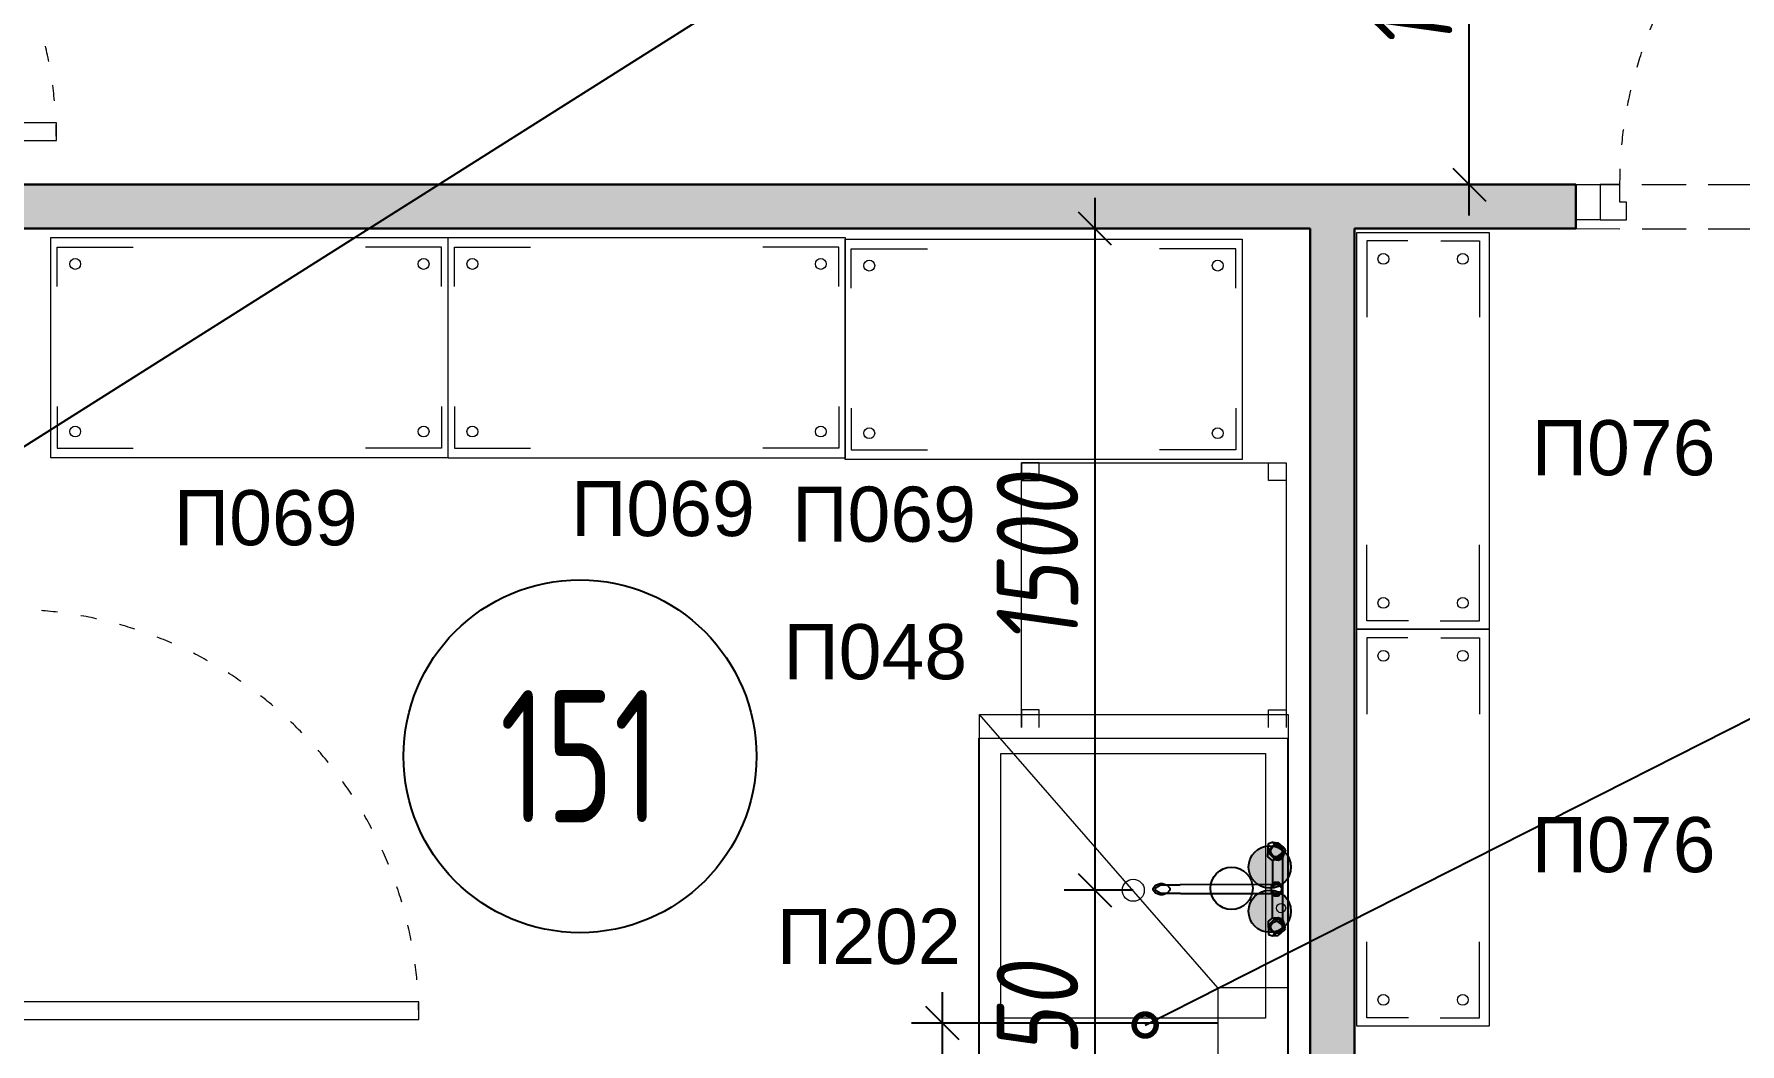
# Model space of a CAD drawing. Header units: millimetres. Extents: x -314343 to 8741575, y 21428 to 162031.
# Drawn here: x -210556 to -206689, y 112845 to 115135 of the extents above; entities that cross this region are included whole.
import ezdxf
from ezdxf import colors
from ezdxf.entities.mleader import LeaderData, LeaderLine
from ezdxf.enums import TextEntityAlignment as Align
from ezdxf.math import Vec2, Vec3

# ---------------------------------------------------------------- set-up
doc = ezdxf.new("R2010")
doc.units = ezdxf.units.MM
doc.header["$MEASUREMENT"] = 0
doc.header["$PDSIZE"] = -4
doc.linetypes.add('ACAD_ISO03W100', pattern=[30, 12, -18])
doc.linetypes.add('ADSK_Штриховая_ш2 п1', pattern=[3, 2, -1])
doc.layers.get('0').update_dxf_attribs({"color": 250, "lineweight": 9})
doc.layers.get('Defpoints').update_dxf_attribs({"color": 6})
for name, color, linetype, lineweight in [('АР_Двери', 175, 'Continuous', 18), ('АР_Маркер экспликации', 239, 'Continuous', 13), ('АР_Номер помещения', 1, 'Continuous', 25), ('АР_Перегородки газоблок', 165, 'Continuous', 30), ('АР_Перегородки газоблок_Штрих', 165, 'Continuous', 5), ('АР_тонкая линия', 250, 'Continuous', 0), ('ТХ_пищеблок', 253, 'Continuous', 20)]:
    doc.layers.add(name, color=color, linetype=linetype, lineweight=lineweight)
for name, color, linetype in [('ТХ_Вода', 10, 'Continuous'), ('ТХ_пищеблок_позиции', 252, 'Continuous'), ('ТХ_привязки ЭО', 222, 'Continuous'), ('ТХ_привязки_ВК', 82, 'Continuous'), ('ТХ_привязки_ОВ', 200, 'Continuous')]:
    doc.layers.add(name, color=color, linetype=linetype)
doc.styles.add('ISOCPEUR', font='isocpeur.ttf', dxfattribs={"width": 0.7})
doc.styles.add('Standart Arial', font='arial.ttf', dxfattribs={"width": 0.7, "height": 250})
doc.styles.add('Архитектурный размер', font='isocpeur.ttf', dxfattribs={"width": 0.8, "oblique": 8})
doc.dimstyles.new('R_75', dxfattribs={"dimtxt": 185, "dimasz": 75, "dimexe": 70, "dimexo": 0, "dimgap": 38, "dimtad": 1, "dimdec": 0, "dimzin": 0, "dimdsep": 46, "dimtxsty": 'Архитектурный размер', "dimblk": 'OBLIQUE', "dimcen": 0, "dimdle": 70, "dimclrd": 256, "dimclre": 256, "dimclrt": 256, "dimadec": 0, "dimazin": 0, "dimtfac": 2, "dimtdec": 0, "dimtix": 1, "dimtmove": 0, "dimatfit": 3, "dimfxl": 1, "dimtvp": 3, "dimtolj": 1, "dimtzin": 0, "dimarcsym": 0})

# ---------------------------------------------------------------- blocks, each defined once
blk = doc.blocks.new('*U496')
at = {"color": 252}
for points in [[(0, 0), (0, -80), (55, -80), (55, 0), (0, 0)], [(55, -80), (55, 0), (115, 0), (115, -40), (100, -40), (100, -80), (55, -80)], [(1075, -80), (1075, 0), (1015, 0), (1015, -40), (1030, -40), (1030, -80), (1075, -80)], [(1130, 0), (1130, -80), (1075, -80), (1075, 0), (1130, 0)]]:
    blk.add_lwpolyline(points, dxfattribs=at)
blk.add_lwpolyline([(100, -80), (100, -1010), (140, -1010), (140, -80)], close=True, dxfattribs=at)
at = {"color": 252, "linetype": 'ACAD_ISO03W100', "ltscale": 3}
blk.add_arc((100, -80), 930, 270, 0, dxfattribs=at)
blk = doc.blocks.new('*U488')
at = {"color": 252}
blk.add_lwpolyline([(100, 80), (100, 1010), (140, 1010), (140, 80)], close=True, dxfattribs=at)
for points in [[(0, 0), (0, 80), (55, 80), (55, 0), (0, 0)], [(55, 80), (55, 0), (115, 0), (115, 40), (100, 40), (100, 80), (55, 80)], [(1075, 80), (1075, 0), (1015, 0), (1015, 40), (1030, 40), (1030, 80), (1075, 80)], [(1130, 0), (1130, 80), (1075, 80), (1075, 0), (1130, 0)]]:
    blk.add_lwpolyline(points, dxfattribs=at)
at = {"color": 252, "linetype": 'ACAD_ISO03W100', "ltscale": 3}
blk.add_arc((100, 80), 930, 0, 90, dxfattribs=at)
blk = doc.blocks.new('*U494')
at = {"color": 252}
for points in [[(0, 0), (0, -80), (55, -80), (55, 0), (0, 0)], [(55, -80), (55, 0), (115, 0), (115, -40), (100, -40), (100, -80), (55, -80)], [(1075, -80), (1075, 0), (1015, 0), (1015, -40), (1030, -40), (1030, -80), (1075, -80)], [(1130, 0), (1130, -80), (1075, -80), (1075, 0), (1130, 0)]]:
    blk.add_lwpolyline(points, dxfattribs=at)
blk.add_lwpolyline([(100, -80), (100, -1010), (140, -1010), (140, -80)], close=True, dxfattribs=at)
at = {"color": 252, "linetype": 'ACAD_ISO03W100', "ltscale": 3}
blk.add_arc((100, -80), 930, 270, 0, dxfattribs=at)
blk = doc.blocks.new('*U475')
at = {"layer": 'АР_Номер помещения', "color": 7}
blk.add_circle((353.8, -2552.3), 400, dxfattribs=at)
at = {"color": 7, "style": 'ISOCPEUR', "width": 0.7, "flags": 1}
blk.add_attdef('КАТЕГОРИЯ', (-499.2, -2092.2), '', height=250, dxfattribs=at)
at = {"layer": 'АР_Номер помещения', "color": 7, "style": 'ISOCPEUR', "width": 0.7}
blk.add_attdef('НОМЕР_ПОМЕЩЕНИЯ', text='', height=300, dxfattribs=at).set_placement((353.8, -2552.3), align=Align.MIDDLE_CENTER)
blk = doc.blocks.new('_Oblique')
at = {"color": 0, "linetype": 'ByBlock', "lineweight": -2}
blk.add_line((-0.5, -0.5), (0.5, 0.5), dxfattribs=at)
blk = doc.blocks.new('*D567')
at = {"layer": 'Defpoints', "color": 0, "ltscale": 500, "transparency": 16777216}
for p in [(-207662.8, 114693.8), (-208151, 113193.8), (-208064.3, 113193.8)]:
    blk.add_point(p, dxfattribs=at)
at = {"layer": 'ТХ_привязки_ВК', "lineweight": -2, "ltscale": 500, "transparency": 16777216}
for p, q in [((-208151, 114763.8), (-208151, 113123.8)), ((-207662.8, 114693.8), (-208221, 114693.8)), ((-208064.3, 113193.8), (-208221, 113193.8))]:
    blk.add_line(p, q, dxfattribs=at)
at = {"layer": 'ТХ_привязки_ВК', "lineweight": -2, "ltscale": 500, "transparency": 16777216, "xscale": 75, "yscale": 75, "zscale": 75}
for p, rotation in [((-208151, 114693.8), 90), ((-208151, 113193.8), 270)]:
    blk.add_blockref('_Oblique', p, dxfattribs=dict(at, rotation=rotation))
at = {"layer": 'ТХ_привязки_ВК', "ltscale": 500, "transparency": 16777216, "insert": (-208281.5, 113943.8), "char_height": 185, "attachment_point": 5, "rotation": 90, "style": 'Архитектурный размер'}
blk.add_mtext('\\A1;1500', dxfattribs=at)
blk = doc.blocks.new('*D568')
at = {"layer": 'Defpoints', "color": 0, "ltscale": 500, "transparency": 16777216}
for p in [(-208064.3, 113193.8), (-208151, 112543.8), (-208064.3, 112543.8)]:
    blk.add_point(p, dxfattribs=at)
at = {"layer": 'ТХ_привязки_ВК', "lineweight": -2, "ltscale": 500, "transparency": 16777216}
for p, q in [((-208151, 113263.8), (-208151, 112473.8)), ((-208064.3, 113193.8), (-208221, 113193.8)), ((-208064.3, 112543.8), (-208221, 112543.8))]:
    blk.add_line(p, q, dxfattribs=at)
at = {"layer": 'ТХ_привязки_ВК', "lineweight": -2, "ltscale": 500, "transparency": 16777216, "xscale": 75, "yscale": 75, "zscale": 75}
for p, rotation in [((-208151, 113193.8), 90), ((-208151, 112543.8), 270)]:
    blk.add_blockref('_Oblique', p, dxfattribs=dict(at, rotation=rotation))
at = {"layer": 'ТХ_привязки_ВК', "ltscale": 500, "transparency": 16777216, "insert": (-208281.5, 112868.8), "char_height": 185, "attachment_point": 5, "rotation": 90, "style": 'Архитектурный размер'}
blk.add_mtext('\\A1;650', dxfattribs=at)
blk = doc.blocks.new('*D601')
at = {"layer": 'Defpoints', "color": 0, "ltscale": 500, "transparency": 16777216}
for p in [(-207302.5, 116493.9), (-206789.5, 116493.9, -130.2), (-207060.9, 114793.8)]:
    blk.add_point(p, dxfattribs=at)
at = {"layer": 'ТХ_привязки ЭО', "lineweight": -2, "ltscale": 500, "transparency": 16777216}
for p, q in [((-207302.5, 114723.8), (-207302.5, 116563.9)), ((-206789.5, 116493.9), (-207372.5, 116493.9)), ((-207060.9, 114793.8), (-207372.5, 114793.8))]:
    blk.add_line(p, q, dxfattribs=at)
at = {"layer": 'ТХ_привязки ЭО', "lineweight": -2, "ltscale": 500, "transparency": 16777216, "xscale": 75, "yscale": 75, "zscale": 75}
for p, rotation in [((-207302.5, 116493.9), 90), ((-207302.5, 114793.8), 270)]:
    blk.add_blockref('_Oblique', p, dxfattribs=dict(at, rotation=rotation))
at = {"layer": 'ТХ_привязки ЭО', "ltscale": 500, "transparency": 16777216, "insert": (-207433, 115289), "char_height": 185, "attachment_point": 5, "rotation": 90, "style": 'Архитектурный размер'}
blk.add_mtext('\\A1;1700', dxfattribs=at)
blk = doc.blocks.new('*D620')
at = {"layer": 'Defpoints', "color": 0, "ltscale": 500, "transparency": 16777216}
for p in [(-208496.5, 112892.3), (-207872.8, 112892.3), (-207662.8, 111241.9)]:
    blk.add_point(p, dxfattribs=at)
at = {"layer": 'ТХ_привязки_ОВ', "lineweight": -2, "ltscale": 500, "transparency": 16777216}
for p, q in [((-208496.5, 111171.9), (-208496.5, 112962.3)), ((-207872.8, 112892.3), (-208566.5, 112892.3)), ((-207662.8, 111241.9), (-208566.5, 111241.9))]:
    blk.add_line(p, q, dxfattribs=at)
at = {"layer": 'ТХ_привязки_ОВ', "lineweight": -2, "ltscale": 500, "transparency": 16777216, "xscale": 75, "yscale": 75, "zscale": 75}
for p, rotation in [((-208496.5, 112892.3), 90), ((-208496.5, 111241.9), 270)]:
    blk.add_blockref('_Oblique', p, dxfattribs=dict(at, rotation=rotation))
at = {"layer": 'ТХ_привязки_ОВ', "ltscale": 500, "transparency": 16777216, "insert": (-208627, 112067.1), "char_height": 185, "attachment_point": 5, "rotation": 90, "style": 'Архитектурный размер'}
blk.add_mtext('\\A1;1650', dxfattribs=at)
blk = doc.blocks.new('_DotSmall')
at = {"color": 0, "linetype": 'ByBlock', "const_width": 0.5}
blk.add_lwpolyline([(-0.0625, 0, 1), (0.0625, 0, 1)], format="xyb", close=True, dxfattribs=at)

msp = doc.modelspace()

# ---------------------------------------------------------------- hatches: boundary and pattern name
at = {"layer": 'АР_Перегородки газоблок_Штрих', "ltscale": 100}
h = msp.add_hatch(dxfattribs=at)
h.set_pattern_fill('AR-CONC', color=252, scale=30)
h.set_pattern_definition([(50, (0, 0), (215.17805, -18.82564), [22.5, -247.5]), (355, (0, 0), (-41.6254, 225.65764), [18, -198]), (100.45144, (17.93, -1.57), (173.55265, 206.832), [19.12206, -210.34263]), (46.1842, (0, 60), (320.1724, -49.65578), [33.75, -371.25]), (96.63564, (26.68, 55.86), (280.3986, 292.2356), [28.6831, -315.51413]), (351.18416, (0, 60), (280.3986, 292.2356), [27, -297]), (21, (30, 45), (179.07212, -120.78567), [22.5, -247.5]), (326, (30, 45), (72.9946, 217.54501), [18, -198]), (71.45144, (44.92, 34.93), (252.06671, 96.75935), [19.12206, -210.34263]), (37.5, (0, 0), (3.647957, 99.868156), [0, -195.6, 0, -201, 0, -198.75]), (7.5, (0, 0), (78.92086, 118.323514), [0, -114.6, 0, -191.1, 0, -75.75]), (327.5, (-66.9, 0), (160.14673, -6.766462), [0, -75, 0, -234, 0, -310.5]), (317.5, (-96.9, 0), (174.95585, 30.031495), [0, -97.5, 0, -155.4, 0, -220.5])])
h.paths.add_polyline_path([(-207562.8, 114693.8), (-207060.8, 114693.8), (-207060.8, 114793.8), (-211555.4, 114793.8), (-211555.4, 114693.8), (-210693.8, 114693.8), (-210693.8, 113930.7), (-210593.8, 113930.7), (-210593.8, 114693.8), (-207662.8, 114693.8), (-207662.8, 111241.9), (-210361.8, 111243.1), (-210361.8, 111423.9), (-210461.8, 111423.9), (-210461.8, 110864.7), (-210361.8, 110864.7), (-210361.8, 111143.1), (-207562.8, 111141.5)])
at = {"layer": 'ТХ_Вода', "ltscale": 100}
h = msp.add_hatch(color=256, dxfattribs=at)
h.dxf.hatch_style = 1
edge = h.paths.add_edge_path()
edge.add_arc((-207754.6, 113146.1), 48, 0, 360)
edge = h.paths.add_edge_path()
edge.add_arc((-207754.6, 113246.4), 48, 0, 360)

# ---------------------------------------------------------------- linework, layer by layer
at = {"layer": 'АР_Перегородки газоблок', "color": 252, "ltscale": 100}
for points in [[(-211535.4, 114793.8), (-207060.8, 114793.8)], [(-207060.8, 114793.8), (-207060.8, 114693.8)], [(-210593.8, 114693.8), (-207662.8, 114693.8)], [(-210361.8, 111243.1), (-207662.8, 111241.9), (-207662.8, 114693.8)], [(-210361.8, 111143.1), (-207562.8, 111141.9), (-207562.8, 114693.8)], [(-207562.8, 114693.8), (-207060.8, 114693.8)]]:
    msp.add_lwpolyline(points, dxfattribs=at)
at = {"layer": 'АР_тонкая линия', "color": 252, "linetype": 'ADSK_Штриховая_ш2 п1', "ltscale": 50}
for p, q in [((-207060.9, 114793.8), (-205930.9, 114793.5)), ((-207060.8, 114693.8), (-205930.8, 114693.3))]:
    msp.add_line(p, q, dxfattribs=at)
at = {"layer": 'ТХ_Вода'}
for centre in [(-207754.6, 113246.4), (-207841.3, 113198.1), (-207754.6, 113146.1)]:
    msp.add_circle(centre, 48, dxfattribs=at)
at = {"layer": 'ТХ_пищеблок'}
for p, q in [((-210517.8, 114173.8), (-210517.8, 114673.8)), ((-210517.8, 114673.8), (-209617.8, 114673.8)), ((-209617.8, 114673.8), (-209617.8, 114173.8)), ((-209617.4, 114173.7), (-209617.4, 114673.7)), ((-209617.4, 114673.7), (-208717.4, 114673.7)), ((-208717.6, 114170, 0), (-208717.6, 114670, 0)), ((-208717.6, 114670, 0), (-207817.6, 114670, 0)), ((-208717.4, 114673.7), (-208717.4, 114173.7)), ((-207817.6, 114670, 0), (-207817.6, 114170, 0)), ((-209617.8, 114173.8), (-210517.8, 114173.8)), ((-208717.4, 114173.7), (-209617.4, 114173.7)), ((-207817.6, 114170, 0), (-208717.6, 114170, 0)), ((-208277.6, 114162.8, 0), (-208317.6, 114162.9, 0)), ((-208317.6, 114162.9, 0), (-208317.6, 114122.9, 0)), ((-208317.6, 114162.9, 0), (-207717.6, 114162.9, 0)), ((-208317.6, 113562.9, 0), (-208317.6, 114162.9, 0)), ((-208277.6, 114122.8, 0), (-208277.6, 114162.8, 0)), ((-207757.6, 114162.8, 0), (-207717.6, 114162.9, 0)), ((-207757.6, 114122.8, 0), (-207757.6, 114162.8, 0)), ((-207717.6, 114162.9, 0), (-207717.6, 113597.9, 0)), ((-207717.6, 114162.9, 0), (-207717.6, 114122.9, 0)), ((-208317.6, 114122.9, 0), (-208277.6, 114122.8, 0)), ((-207717.6, 114122.9, 0), (-207757.6, 114122.8, 0)), ((-207872.8, 112972.3), (-208412.8, 113592.3)), ((-208412.8, 112192.3), (-208412.8, 113592.3)), ((-208412.8, 113592.3), (-207712.8, 113592.3)), ((-208277.6, 113602.8, 0), (-208317.6, 113602.9, 0)), ((-208317.6, 113602.9, 0), (-208317.6, 113562.9, 0)), ((-208277.6, 113562.8, 0), (-208277.6, 113602.8, 0)), ((-207757.6, 113602.8, 0), (-207717.6, 113602.9, 0)), ((-207757.6, 113562.8, 0), (-207757.6, 113602.8, 0)), ((-207717.6, 113602.9, 0), (-207717.6, 113562.9, 0)), ((-207712.8, 113592.3), (-207712.8, 112192.3)), ((-207712.8, 112972.3), (-207872.8, 112972.3)), ((-207872.8, 112972.3), (-207872.8, 112812.3))]:
    msp.add_line(p, q, dxfattribs=at)
at = {"layer": 'ТХ_пищеблок', "extrusion": (-0.000470712, 6.19742e-05, 1)}
for p, q in [((-210503.6, 114562.5, 0), (-210503.6, 114651.7, 0)), ((-210503.6, 114651.7, 0), (-210331, 114651.7, 0.1)), ((-209603.2, 114562.4, 0), (-209603.2, 114651.6, 0)), ((-209603.2, 114651.6, 0), (-209430.6, 114651.6, 0.1)), ((-208703.4, 114558.7, 0), (-208703.4, 114647.9, 0)), ((-208703.4, 114647.9, 0), (-208530.7, 114647.9, 0.1)), ((-210503.6, 114290.6, 0), (-210503.6, 114195.9, 0)), ((-209603.2, 114290.5, 0), (-209603.2, 114195.8, 0)), ((-208703.4, 114286.9, 0), (-208703.4, 114192.1, 0)), ((-210503.6, 114195.9, 0), (-210331, 114195.9, 0.1)), ((-209603.2, 114195.8, 0), (-209430.6, 114195.8, 0.1)), ((-208703.4, 114192.1, 0), (-208530.7, 114192.1, 0.1))]:
    msp.add_line(p, q, dxfattribs=at)
at = {"layer": 'ТХ_пищеблок', "extrusion": (0.000470712, 6.19742e-05, 1)}
for p, q in [((-209632, 114651.7, 0), (-209804.6, 114651.7, 0.1)), ((-209632, 114562.5, 0), (-209632, 114651.7, 0)), ((-208731.6, 114651.6, 0), (-208904.2, 114651.6, 0.1)), ((-208731.6, 114562.4, 0), (-208731.6, 114651.6, 0)), ((-207831.8, 114647.9, 0), (-208004.4, 114647.9, 0.1)), ((-207831.8, 114558.7, 0), (-207831.8, 114647.9, 0)), ((-209632, 114290.6, 0), (-209632, 114195.9, 0)), ((-208731.6, 114290.5, 0), (-208731.6, 114195.8, 0)), ((-207831.8, 114286.9, 0), (-207831.8, 114192.1, 0)), ((-209632, 114195.9, 0), (-209804.6, 114195.9, 0.1)), ((-208731.6, 114195.8, 0), (-208904.2, 114195.8, 0.1)), ((-207831.8, 114192.1, 0), (-208004.4, 114192.1, 0.1))]:
    msp.add_line(p, q, dxfattribs=at)
at = {"layer": 'ТХ_пищеблок', "extrusion": (6.19736e-05, -0.000470712, 1)}
for p, q in [((-207557.1, 113785.3, 0.9), (-207557.1, 114685.3, 1.4)), ((-207557.1, 114685.3, 1.4), (-207257.1, 114685.3, 1.4)), ((-207441.4, 114666.1, 1.4), (-207535, 114666.1, 1.4)), ((-207535, 114666.1, 1.4), (-207535, 114493, 1.3)), ((-207367.1, 114666.1, 1.4), (-207279.3, 114666.1, 1.4)), ((-207279.3, 114666.1, 1.4), (-207279.3, 114493, 1.3)), ((-207257.1, 114685.3, 1.4), (-207257.1, 113785.3, 0.9)), ((-207535, 113804.4, 1), (-207535, 113977.1, 1)), ((-207279.3, 113804.4, 0.9), (-207279.3, 113977.1, 1)), ((-207440.3, 113804.4, 0.9), (-207535, 113804.4, 1)), ((-207368.4, 113804.4, 0.9), (-207279.3, 113804.4, 0.9)), ((-207257.1, 113785.3, 0.9), (-207557.1, 113785.3, 0.9)), ((-207557.1, 112885.3, 0.5), (-207557.1, 113785.3, 0.9)), ((-207557.1, 113785.3, 0.9), (-207257.1, 113785.3, 0.9)), ((-207441.4, 113766.1, 0.9), (-207535, 113766.1, 0.9)), ((-207535, 113766.1, 0.9), (-207535, 113593, 0.9)), ((-207367.1, 113766.1, 0.9), (-207279.3, 113766.1, 0.9)), ((-207279.3, 113766.1, 0.9), (-207279.3, 113593, 0.8)), ((-207257.1, 113785.3, 0.9), (-207257.1, 112885.3, 0.5)), ((-207535, 112904.4, 0.5), (-207535, 113077.1, 0.6)), ((-207279.3, 112904.4, 0.5), (-207279.3, 113077.1, 0.6)), ((-207257.1, 112885.3, 0.5), (-207557.1, 112885.3, 0.5)), ((-207440.3, 112904.4, 0.5), (-207535, 112904.4, 0.5)), ((-207368.4, 112904.4, 0.5), (-207279.3, 112904.4, 0.5))]:
    msp.add_line(p, q, dxfattribs=at)
at = {"layer": 'ТХ_пищеблок', "color": 132}
for p, q in [((-208414.3, 112198.8), (-208414.3, 113538.8)), ((-208414.3, 113538.8), (-207714.3, 113538.8)), ((-207714.3, 113538.8), (-207714.3, 112198.8)), ((-208364.3, 112903.8), (-208364.3, 113503.8)), ((-208364.3, 113503.8), (-207764.3, 113503.8)), ((-207764.3, 113503.8), (-207764.3, 112903.8)), ((-207764.3, 112903.8), (-208364.3, 112903.8))]:
    msp.add_line(p, q, dxfattribs=at)
at = {"layer": 'ТХ_пищеблок', "color": 132, "linetype": 'ByBlock', "lineweight": -2, "ltscale": 100}
for p, q in [((-207758.8, 113269.4), (-207757.9, 113299.4)), ((-207758.8, 113269.4), (-207757.9, 113299.4)), ((-207757.9, 113299.4), (-207748.9, 113302.4)), ((-207757.9, 113299.4), (-207748.9, 113302.4)), ((-207724.9, 113286.5), (-207748.9, 113302.4)), ((-207748.9, 113302.4), (-207735.9, 113301.4)), ((-207724.9, 113286.5), (-207748.9, 113302.4)), ((-207734.9, 113297.4), (-207744.9, 113297.4)), ((-207734.9, 113297.4), (-207744.9, 113297.4)), ((-207722.9, 113290.5), (-207735.9, 113301.4)), ((-207722.9, 113290.5), (-207735.9, 113301.4)), ((-207734.9, 113297.4), (-207725.9, 113287.5)), ((-207734.9, 113297.4), (-207725.9, 113287.5)), ((-207748.8, 113261.4), (-207758.8, 113269.4)), ((-207748.8, 113261.4), (-207758.8, 113269.4)), ((-207754.9, 113287.4), (-207744.9, 113297.4)), ((-207754.9, 113287.4), (-207744.9, 113297.4)), ((-207754.8, 113275.4), (-207754.9, 113287.4)), ((-207754.8, 113275.4), (-207754.9, 113287.4)), ((-207744.8, 113265.4), (-207754.8, 113275.4)), ((-207744.8, 113265.4), (-207754.8, 113275.4)), ((-207745.8, 113264.4), (-207748.8, 113261.4)), ((-207745.8, 113264.4), (-207748.8, 113261.4)), ((-207748.8, 113261.4), (-207745.8, 113262.4)), ((-207748.8, 113261.4), (-207745.8, 113262.4)), ((-207748.5, 113261.5), (-207748.4, 113206.4)), ((-207745.8, 113264.4), (-207725.9, 113278.5)), ((-207745.8, 113264.4), (-207725.9, 113278.5)), ((-207736.8, 113262.4), (-207745.8, 113264.4)), ((-207736.8, 113262.4), (-207745.8, 113264.4)), ((-207734.8, 113261.4), (-207745.8, 113262.4)), ((-207734.8, 113261.4), (-207745.8, 113262.4)), ((-207734.8, 113265.4), (-207744.8, 113265.4)), ((-207734.8, 113265.4), (-207744.8, 113265.4)), ((-207727.8, 113267.5), (-207736.8, 113262.4)), ((-207727.8, 113267.5), (-207736.8, 113262.4)), ((-207725.8, 113275.5), (-207734.8, 113265.4)), ((-207725.8, 113275.5), (-207734.8, 113265.4)), ((-207725.8, 113265.5), (-207734.8, 113261.4)), ((-207725.8, 113265.5), (-207734.8, 113261.4)), ((-207725.9, 113278.5), (-207727.8, 113267.5)), ((-207725.9, 113278.5), (-207727.8, 113267.5)), ((-207722.9, 113290.5), (-207725.9, 113288.5)), ((-207722.9, 113290.5), (-207725.9, 113288.5)), ((-207725.9, 113288.5), (-207724.9, 113286.5)), ((-207725.9, 113288.5), (-207724.9, 113286.5)), ((-207725.9, 113287.5), (-207725.8, 113275.5)), ((-207725.9, 113287.5), (-207725.8, 113275.5)), ((-207723.9, 113279.5), (-207725.9, 113278.5)), ((-207723.9, 113279.5), (-207725.9, 113278.5)), ((-207725.8, 113265.5), (-207721.8, 113276.5)), ((-207725.8, 113265.5), (-207721.8, 113276.5)), ((-207725.8, 113265.5), (-207725.7, 113127.3)), ((-207723.9, 113279.5), (-207724.9, 113286.5)), ((-207723.9, 113279.5), (-207724.9, 113286.5)), ((-207722.9, 113290.5), (-207718.9, 113285.5)), ((-207722.9, 113290.5), (-207718.9, 113285.5)), ((-207718.9, 113285.5), (-207721.8, 113276.5)), ((-207718.9, 113285.5), (-207721.8, 113276.5)), ((-208019.4, 113198.1), (-208013.5, 113205.2)), ((-208019.4, 113194.1), (-208019.4, 113198.1)), ((-208013.4, 113187.2), (-208019.4, 113194.1)), ((-208013.5, 113205.2), (-208003.5, 113209.2)), ((-208013.5, 113199.2), (-208001.5, 113206.2)), ((-208013.4, 113193.2), (-208013.5, 113199.2)), ((-208001.4, 113186.2), (-208013.4, 113193.2)), ((-208003.4, 113183.2), (-208013.4, 113187.2)), ((-208003.5, 113209.2), (-207997.5, 113209.2)), ((-207997.4, 113183.2), (-208003.4, 113183.2)), ((-208001.5, 113206.2), (-207957.5, 113206.2)), ((-207957.4, 113186.2), (-208001.4, 113186.2)), ((-207997.5, 113209.2), (-207987.5, 113205.2)), ((-207987.4, 113187.2), (-207997.4, 113183.2)), ((-207987.5, 113205.2), (-207981.4, 113198.2)), ((-207981.4, 113194.2), (-207987.4, 113187.2)), ((-207981.4, 113198.2), (-207981.4, 113194.2)), ((-207748.4, 113206.4), (-207957.5, 113206.2)), ((-207957.4, 113186.2), (-207748.5, 113186.4)), ((-207751.5, 113202.4), (-207751.6, 113190.4)), ((-207751.5, 113202.4), (-207751.6, 113190.4)), ((-207751.6, 113191.4), (-207744.6, 113184.4)), ((-207751.6, 113191.4), (-207744.6, 113184.4)), ((-207751.6, 113190.4), (-207744.6, 113181.4)), ((-207751.6, 113190.4), (-207744.6, 113181.4)), ((-207744.5, 113211.4), (-207751.5, 113202.4)), ((-207744.5, 113211.4), (-207751.5, 113202.4)), ((-207744.5, 113208.4), (-207751.5, 113201.4)), ((-207744.5, 113208.4), (-207751.5, 113201.4)), ((-207742.4, 113206.4), (-207751.5, 113199.3)), ((-207742.4, 113186.3), (-207751.5, 113193.3)), ((-207748.4, 113131.3), (-207748.4, 113186.4)), ((-207744.6, 113184.4), (-207733.6, 113184.3)), ((-207744.6, 113184.4), (-207733.6, 113184.3)), ((-207734.5, 113211.4), (-207744.5, 113211.4)), ((-207734.5, 113211.4), (-207744.5, 113211.4)), ((-207733.5, 113208.3), (-207744.5, 113208.4)), ((-207733.5, 113208.3), (-207744.5, 113208.4)), ((-207736.5, 113206.4), (-207742.4, 113206.4)), ((-207736.5, 113186.3), (-207742.4, 113186.3)), ((-207736.6, 113186.4), (-207726.6, 113193.3)), ((-207736.6, 113186.4), (-207726.6, 113193.3)), ((-207726.5, 113199.3), (-207736.5, 113206.4)), ((-207726.5, 113199.3), (-207736.5, 113206.4)), ((-207734.6, 113181.4), (-207727.6, 113190.3)), ((-207734.6, 113181.4), (-207727.6, 113190.3)), ((-207727.5, 113202.3), (-207734.5, 113211.4)), ((-207727.5, 113202.3), (-207734.5, 113211.4)), ((-207733.6, 113184.3), (-207726.6, 113191.3)), ((-207733.6, 113184.3), (-207726.6, 113191.3)), ((-207726.5, 113201.3), (-207733.5, 113208.3)), ((-207726.5, 113201.3), (-207733.5, 113208.3)), ((-207727.6, 113190.3), (-207727.5, 113202.3)), ((-207727.6, 113190.3), (-207727.5, 113202.3)), ((-207726.6, 113191.3), (-207726.5, 113201.3)), ((-207726.6, 113191.3), (-207726.5, 113201.3)), ((-207744.6, 113181.4), (-207734.6, 113181.4)), ((-207744.6, 113181.4), (-207734.6, 113181.4)), ((-207748.7, 113131.4), (-207758.7, 113123.4)), ((-207748.7, 113131.4), (-207758.7, 113123.4)), ((-207758.7, 113123.4), (-207757.7, 113093.4)), ((-207758.7, 113123.4), (-207757.7, 113093.4)), ((-207744.7, 113127.4), (-207754.7, 113117.4)), ((-207744.7, 113127.4), (-207754.7, 113117.4)), ((-207754.7, 113117.4), (-207754.7, 113105.4)), ((-207754.7, 113117.4), (-207754.7, 113105.4)), ((-207754.7, 113105.4), (-207744.7, 113095.4)), ((-207754.7, 113105.4), (-207744.7, 113095.4)), ((-207724.7, 113106.3), (-207748.8, 113090.4)), ((-207724.7, 113106.3), (-207748.8, 113090.4)), ((-207748.7, 113131.4), (-207745.7, 113130.4)), ((-207745.7, 113128.4), (-207748.7, 113131.4)), ((-207748.7, 113131.4), (-207745.7, 113130.4)), ((-207745.7, 113128.4), (-207748.7, 113131.4)), ((-207734.7, 113131.4), (-207745.7, 113130.4)), ((-207734.7, 113131.4), (-207745.7, 113130.4)), ((-207736.7, 113130.4), (-207745.7, 113128.4)), ((-207736.7, 113130.4), (-207745.7, 113128.4)), ((-207745.7, 113128.4), (-207725.7, 113114.3)), ((-207745.7, 113128.4), (-207725.7, 113114.3)), ((-207734.7, 113127.4), (-207744.7, 113127.4)), ((-207734.7, 113127.4), (-207744.7, 113127.4)), ((-207727.7, 113125.3), (-207736.7, 113130.4)), ((-207727.7, 113125.3), (-207736.7, 113130.4)), ((-207725.7, 113127.3), (-207734.7, 113131.4)), ((-207725.7, 113127.3), (-207734.7, 113131.4)), ((-207725.7, 113117.3), (-207734.7, 113127.4)), ((-207725.7, 113117.3), (-207734.7, 113127.4)), ((-207734.7, 113095.4), (-207725.7, 113105.3)), ((-207734.7, 113095.4), (-207725.7, 113105.3)), ((-207725.7, 113114.3), (-207727.7, 113125.3)), ((-207725.7, 113114.3), (-207727.7, 113125.3)), ((-207725.7, 113127.3), (-207721.7, 113116.3)), ((-207725.7, 113127.3), (-207721.7, 113116.3)), ((-207725.7, 113105.3), (-207725.7, 113117.3)), ((-207725.7, 113105.3), (-207725.7, 113117.3)), ((-207723.7, 113113.3), (-207725.7, 113114.3)), ((-207723.7, 113113.3), (-207725.7, 113114.3)), ((-207725.7, 113104.3), (-207724.7, 113106.3)), ((-207725.7, 113104.3), (-207724.7, 113106.3)), ((-207722.7, 113102.3), (-207725.7, 113104.3)), ((-207722.7, 113102.3), (-207725.7, 113104.3)), ((-207723.7, 113113.3), (-207724.7, 113106.3)), ((-207723.7, 113113.3), (-207724.7, 113106.3)), ((-207722.7, 113102.3), (-207718.7, 113107.3)), ((-207722.7, 113102.3), (-207718.7, 113107.3)), ((-207718.7, 113107.3), (-207721.7, 113116.3)), ((-207718.7, 113107.3), (-207721.7, 113116.3)), ((-207757.7, 113093.4), (-207748.8, 113090.4)), ((-207757.7, 113093.4), (-207748.8, 113090.4)), ((-207748.8, 113090.4), (-207735.7, 113091.4)), ((-207734.7, 113095.4), (-207744.7, 113095.4)), ((-207734.7, 113095.4), (-207744.7, 113095.4)), ((-207722.7, 113102.3), (-207735.7, 113091.4)), ((-207722.7, 113102.3), (-207735.7, 113091.4))]:
    msp.add_line(p, q, dxfattribs=at)
at = {"layer": 'ТХ_пищеблок', "extrusion": (-0.000470712, 6.19742e-05, 1)}
for centre in [(-210462.7, 114613.8, 106.2), (-209562.3, 114613.7, 105.8), (-208662.5, 114610, 105.3), (-210462.7, 114233.8, 106.2), (-209562.3, 114233.7, 105.7), (-208662.5, 114230, 105.3)]:
    msp.add_circle(centre, 12.3, dxfattribs=at)
at = {"layer": 'ТХ_пищеблок', "extrusion": (0.000470712, 6.19742e-05, 1)}
for centre in [(-209672.8, 114613.8, -91.6), (-208772.4, 114613.7, -91.1), (-207872.6, 114610, -90.7), (-209672.8, 114233.8, -91.6), (-208772.4, 114233.7, -91.2), (-207872.6, 114230, -90.7)]:
    msp.add_circle(centre, 12.3, dxfattribs=at)
at = {"layer": 'ТХ_пищеблок', "extrusion": (6.19736e-05, -0.000470712, 1)}
for centre in [(-207497.1, 114625.2, -65.4), (-207317.1, 114625.2, -65.4), (-207497.1, 113845.2, -65.5), (-207317.1, 113845.2, -65.5), (-207497.1, 113725.2, -65.5), (-207317.1, 113725.2, -65.5), (-207497.1, 112945.2, -65.5), (-207317.1, 112945.2, -65.5)]:
    msp.add_circle(centre, 12.3, dxfattribs=at)
at = {"layer": 'ТХ_пищеблок', "color": 132, "linetype": 'ByBlock', "lineweight": -2, "ltscale": 100}
for centre in [(-207739.4, 113282.4), (-207739.4, 113282.4), (-207739.2, 113110.4), (-207739.2, 113110.4)]:
    msp.add_circle(centre, 13, dxfattribs=at)
at = {"layer": 'ТХ_пищеблок', "color": 132}
msp.add_circle((-208064.3, 113193.8), 25, dxfattribs=at)
at = {"layer": 'ТХ_пищеблок', "color": 132, "lineweight": 0}
msp.add_circle((-207729.2, 113153.4), 10.6, dxfattribs=at)
msp.add_circle((-207729.2, 113153.4), 10.6, dxfattribs=at)

# ---------------------------------------------------------------- block references
at = {"layer": 'АР_Двери', "color": 252, "rotation": 90.00000000000001}
for name, p in [('*U494', (-211515.4, 114793.8)), ('*U496', (-210693.8, 112800.7))]:
    msp.add_blockref(name, p, dxfattribs=at)
at = {"layer": 'АР_Двери', "color": 252, "xscale": -1}
msp.add_blockref('*U488', (-205930.8, 114713.8), dxfattribs=at)
at = {"layer": 'АР_Маркер экспликации', "color": 253}
ref = msp.add_blockref('*U475', (-209672.3, 116049.8), dxfattribs=at)
ref.add_attrib('НОМЕР_ПОМЕЩЕНИЯ', '151', dxfattribs={"layer": 'АР_Номер помещения', "color": 7, "height": 300, "style": 'ISOCPEUR', "width": 0.7}).set_placement((-209318.5, 113497.5), align=Align.MIDDLE_CENTER)

# ---------------------------------------------------------------- texts
at = {"layer": 'ТХ_пищеблок_позиции', "color": 5, "style": 'Standart Arial'}
for s, p in [('П076', (-207161, 114134.6, 0.5)), ('П069', (-209338.8, 113996.7, -1.1)), ('П069', (-208837.5, 113983.9, -1.1)), ('П069', (-210239.2, 113975.9, -1.1)), ('П048', (-208857.5, 113672.1, -1.1)), ('П076', (-207161, 113234.6, 0))]:
    msp.add_text(s, height=125, dxfattribs=at).set_placement(p)
at = {"layer": 'ТХ_пищеблок_позиции', "style": 'Standart Arial'}
msp.add_text('П202', height=125, dxfattribs=at).set_placement((-208872, 113026.5, -0.5))

# ---------------------------------------------------------------- dimensions: what is measured, and where the dimension line sits
at = {"layer": 'ТХ_привязки ЭО', "ltscale": 500}
dim = msp.add_linear_dim(base=(-207302.5, 116493.9), p1=(-207060.9, 114793.8), p2=(-206789.5, 116493.9, -130.2), angle=90, dimstyle='R_75', override={"dimpost": '\\X'}, dxfattribs=at)
dim.commit()
dim.dimension.update_dxf_attribs({"geometry": '*D601', "text_midpoint": (-207302.5, 115289), "dimtype": 160})
at = {"layer": 'ТХ_привязки_ВК', "ltscale": 500}
for base, p1, p2, picture, middle in [((-208151, 113193.8), (-207662.8, 114693.8), (-208064.3, 113193.8), '*D567', (-208281.5, 113943.8)), ((-208151, 112543.8), (-208064.3, 113193.8), (-208064.3, 112543.8), '*D568', (-208281.5, 112868.8))]:
    dim = msp.add_linear_dim(base=base, p1=p1, p2=p2, angle=90, dimstyle='R_75', override={"dimpost": '\\X'}, dxfattribs=at)
    dim.commit()
    dim.dimension.update_dxf_attribs({"geometry": picture, "text_midpoint": middle})
at = {"layer": 'ТХ_привязки_ОВ', "ltscale": 500}
dim = msp.add_linear_dim(base=(-208496.5, 112892.3), p1=(-207662.8, 111241.9), p2=(-207872.8, 112892.3), angle=90, dimstyle='R_75', override={"dimpost": '\\X'}, dxfattribs=at)
dim.commit()
dim.dimension.update_dxf_attribs({"geometry": '*D620', "text_midpoint": (-208627, 112067.1)})

# ---------------------------------------------------------------- leaders
at = {"layer": 'ТХ_привязки ЭО'}
ml = msp.add_multileader_mtext('Standard', dxfattribs=at)
ml.set_content('\\A1;\\pxql,t3;П062_Шкаф холодильный  \\P0,35кВт 1Ф 220В\\P{\\A0;Розетка 220В -1шт. на высоте 2100 мм от у.ч.п.}', color=256, style='Standart Arial')
ml.set_leader_properties()
ml.set_arrow_properties(name='DOTSMALL')
ml.build(insert=Vec2(0, 0))
ml.multileader.update_dxf_attribs({"text_left_attachment_type": 6, "text_right_attachment_type": 6, "dogleg_length": 50, "arrow_head_size": 100})
ctx = ml.context
ctx.base_point, ctx.char_height, ctx.arrow_head_size, ctx.landing_gap_size, ctx.plane_origin = Vec3(-189029.4, 127784.1, 0), 200, 100, 0.09, Vec3(-192451.6, 140281.6, 0)
ctx.left_attachment, ctx.right_attachment = 6, 6
notes = []
notes.append((ctx, [(0, (1, 1, 0), (-189079.4, 127784.1, 0), (1, 0), 50, [(1, [(-210690.5, 114129.5, 0)], 0, [])])]))
ctx.mtext.insert, ctx.mtext.width, ctx.mtext.defined_height, ctx.mtext.flow_direction = Vec3(-189029.3, 128042.9, 0), 2881.363, 5836.6, 5
at = {"layer": 'ТХ_привязки_ОВ'}
ml = msp.add_multileader_mtext('Standard', dxfattribs=at)
ml.set_content('\\A1;\\pxql,t3;П213_Зонт вытяжной \\Pна Н-2180 Вытяжка Q=250м3/ч\\PПодключить к вытяжке воздуховодом для температуры 120 С. Предусмотреть подведение воздуховодов вытяжной/приточной и вытяжной вентиляции, выполнить подключение зонтов к системе производственной вентиляции. Предусмотреть подвесы/шпильки в местах установки зонта.', color=256, style='Standart Arial')
ml.set_leader_properties()
ml.set_arrow_properties(name='DOTSMALL')
ml.build(insert=Vec2(0, 0))
ml.multileader.update_dxf_attribs({"text_left_attachment_type": 6, "text_right_attachment_type": 6, "dogleg_length": 50, "arrow_head_size": 100})
ctx = ml.context
ctx.base_point, ctx.char_height, ctx.arrow_head_size, ctx.landing_gap_size, ctx.plane_origin = Vec3(-188988, 122514.5, 0), 200, 100, 0.09, Vec3(-192568.2, 145587, 0)
ctx.left_attachment, ctx.right_attachment = 6, 6
notes.append((ctx, [(0, (1, 1, 0), (-189038, 122514.5, 0), (1, 0), 50, [(1, [(-208037.2, 112888.1, 0)], 0, [])])]))
ctx.mtext.insert, ctx.mtext.width, ctx.mtext.defined_height, ctx.mtext.flow_direction = Vec3(-188987.9, 122773.3, 0), 6514.87, 6184.4, 5
for ctx, leaders in notes:
    for number, flags, end, landing, length, lines in leaders:
        leader = LeaderData()
        leader.index, (leader.has_last_leader_line, leader.has_dogleg_vector, leader.attachment_direction) = number, flags
        leader.last_leader_point, leader.dogleg_vector, leader.dogleg_length = Vec3(end), Vec3(landing), length
        for number, points, colour, breaks in lines:
            line = LeaderLine()
            line.index, line.vertices, line.color, line.breaks = number, Vec3.list(points), colors.encode_raw_color(colour), breaks
            leader.lines.append(line)
        ctx.leaders.append(leader)

doc.saveas('drawing.dxf')
